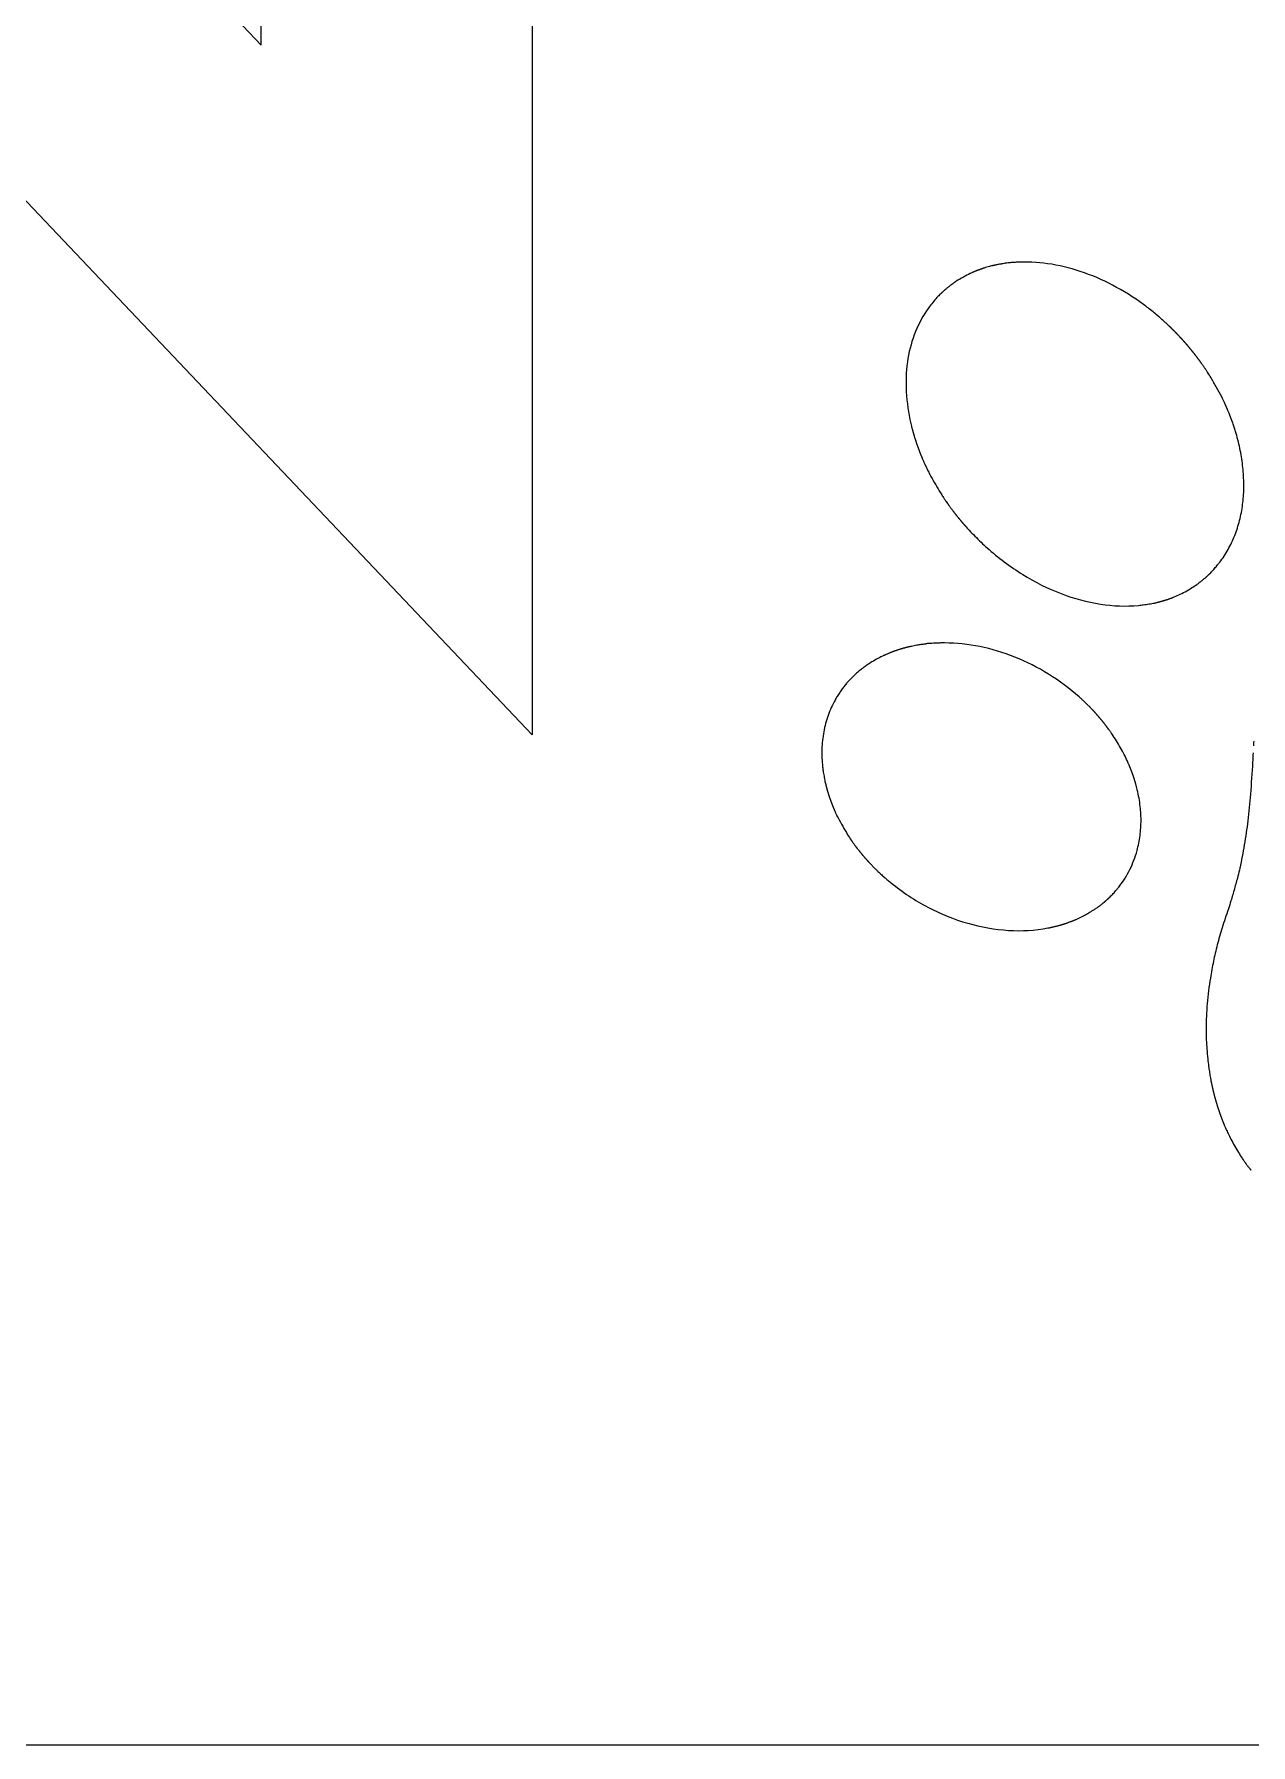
# Model space of a CAD drawing. Header units: millimetres. Extents: x 0 to 200, y 0 to 126.
# Drawn here: x 153.78 to 174.91, y 0 to 29.71 of the extents above; entities that cross this region are included whole.
import ezdxf

# ---------------------------------------------------------------- set-up
doc = ezdxf.new("R2010")
doc.units = ezdxf.units.MM
for name, color, linetype in [('backplate', 70, 'Continuous'), ('engrave', 70, 'Continuous'), ('paw', 70, 'Continuous')]:
    doc.layers.add(name, color=color, linetype=linetype)

msp = doc.modelspace()

# ---------------------------------------------------------------- linework, layer by layer
at = {"layer": 'backplate'}
msp.add_lwpolyline([(7.408, 0), (192.807, 0)], dxfattribs=at)
at = {"layer": 'engrave'}
msp.add_lwpolyline([(134.188, 23.534), (129.482, 23.534), (129.482, 39.448), (138.894, 29.524), (138.894, 39.448), (148.305, 29.524), (148.305, 39.448), (157.717, 29.524), (157.717, 35.94), (169.482, 35.94), (169.482, 30.977), (162.423, 30.977), (162.423, 17.543), (153.011, 27.468), (153.011, 17.543), (143.599, 27.468), (143.599, 17.543), (134.188, 27.468)], close=True, dxfattribs=at)
at = {"layer": 'paw'}
for points in [[(169.784, 25.42, -0.162178), (169.783, 25.418, -0.002311), (169.774, 25.411, -0.006124), (169.763, 25.404, -0.003965), (169.751, 25.395, 0.002188), (169.738, 25.386, 0.002416), (169.725, 25.377, 0.002244), (169.714, 25.37, 0.012363), (169.709, 25.365, -0.002468), (169.704, 25.361, -0.000862), (169.697, 25.356, -0.000856), (169.689, 25.35, -0.001), (169.681, 25.344, 0.003202), (169.661, 25.329, 0.004095), (169.643, 25.314, 0.004438), (169.627, 25.301, 0.005604), (169.612, 25.288, -0.001247), (169.608, 25.284, -0.000733), (169.603, 25.28, -0.000733), (169.597, 25.275, -0.001253), (169.593, 25.271, 0.00275), (169.583, 25.263, 0.003403), (169.575, 25.255, 0.002727), (169.564, 25.246, 0.00104), (169.55, 25.233, -0.000733), (169.543, 25.226, -0.000805), (169.535, 25.219, -0.00075), (169.529, 25.214, -0.004063), (169.526, 25.211, 0.029167), (169.473, 25.159, 0.009558), (169.403, 25.078, 0.009817), (169.331, 24.989, 0.016002), (169.275, 24.91, 0.059962), (169.061, 24.493, 0.053701), (168.943, 24.021, 0.050134), (168.923, 23.504, 0.040467), (169.002, 22.954, 0.000493), (169.012, 22.908, 0.0033), (169.018, 22.885, 0.006364), (169.022, 22.87, 0.006682), (169.026, 22.854, -0.005206), (169.028, 22.849, -0.000759), (169.031, 22.839, -0.000858), (169.034, 22.827, -0.000736), (169.037, 22.814, 0.000736), (169.041, 22.801, 0.000858), (169.044, 22.789, 0.000759), (169.047, 22.779, 0.005206), (169.048, 22.774, -0.00143), (169.049, 22.77, -0.000682), (169.051, 22.765, -0.000676), (169.053, 22.759, -0.000961), (169.054, 22.755, 0.001679), (169.055, 22.75, 0.001079), (169.057, 22.744, 0.001084), (169.059, 22.739, 0.002036), (169.06, 22.734, -0.000662), (169.062, 22.727, -0.000437), (169.065, 22.718, -0.00033), (169.068, 22.707, -0.000137), (169.073, 22.692, 0.002853), (169.074, 22.687, 0.001551), (169.076, 22.681, 0.001545), (169.078, 22.675, 0.002447), (169.08, 22.669, -0.001253), (169.082, 22.664, -0.000733), (169.084, 22.658, -0.000733), (169.086, 22.651, -0.001247), (169.088, 22.646, 0.001247), (169.09, 22.64, 0.000733), (169.092, 22.634, 0.000733), (169.094, 22.627, 0.001253), (169.096, 22.622, -0.000659), (169.097, 22.617, -0.000391), (169.1, 22.61, -0.000391), (169.102, 22.604, -0.000675), (169.103, 22.599, 0.005143), (169.105, 22.593, 0.002219), (169.108, 22.586, 0.002196), (169.111, 22.578, 0.002907), (169.114, 22.57, -0.002423), (169.116, 22.563, -0.00185), (169.119, 22.555, -0.00187), (169.122, 22.548, -0.004406), (169.124, 22.542, 0.004406), (169.126, 22.537, 0.00187), (169.129, 22.53, 0.00185), (169.131, 22.522, 0.002423), (169.134, 22.514, -0.002104), (169.137, 22.507, -0.001765), (169.14, 22.5, -0.00178), (169.142, 22.493, -0.004901), (169.144, 22.488, 0.009286), (169.146, 22.483, 0.002205), (169.149, 22.474, 0.002267), (169.153, 22.464, 0.002236), (169.157, 22.454, -0.002519), (169.161, 22.444, -0.002532), (169.165, 22.434, -0.002471), (169.168, 22.426, -0.010155), (169.17, 22.42, 0.011279), (169.172, 22.415, 0.002943), (169.175, 22.406, 0.002989), (169.179, 22.397, 0.003053), (169.183, 22.388, -0.00028), (169.187, 22.378, -0.000254), (169.191, 22.368, -0.000254), (169.195, 22.359, -0.000813), (169.198, 22.353, 0.00531), (169.216, 22.309, 0.003205), (169.24, 22.258, 0.002989), (169.266, 22.201, 0.002696), (169.293, 22.143, 0.014049), (169.332, 22.068, 0.002248), (169.413, 21.924, 0.002205), (169.495, 21.781, 0.014756), (169.539, 21.711, 0.001074), (169.576, 21.655, 0.002323), (169.605, 21.612, 0.00298), (169.628, 21.578, 0.005488), (169.648, 21.551, -0.001225), (169.654, 21.542, -0.00072), (169.661, 21.533, -0.00072), (169.668, 21.523, -0.001228), (169.674, 21.515, 0.002563), (169.686, 21.497, 0.00197), (169.701, 21.477, 0.001934), (169.714, 21.459, 0.006155), (169.723, 21.447, -0.001656), (169.727, 21.442, -0.000578), (169.732, 21.435, -0.000574), (169.739, 21.427, -0.00067), (169.744, 21.42, 0.0008), (169.75, 21.412, 0.000685), (169.756, 21.404, 0.00069), (169.762, 21.397, 0.001977), (169.765, 21.392, -0.00125), (169.769, 21.388, -0.000485), (169.774, 21.381, -0.00048), (169.78, 21.374, -0.000595), (169.785, 21.367, 0.002531), (169.791, 21.36, 0.002074), (169.796, 21.353, 0.002095), (169.802, 21.346, 0.005532), (169.805, 21.342, -0.004406), (169.809, 21.337, -0.00187), (169.814, 21.331, -0.00185), (169.819, 21.325, -0.002423), (169.824, 21.319, 0.002907), (169.829, 21.313, 0.002196), (169.834, 21.306, 0.002219), (169.839, 21.3, 0.005143), (169.843, 21.295, -0.001856), (169.847, 21.291, -0.001001), (169.851, 21.286, -0.000997), (169.856, 21.28, -0.00157), (169.86, 21.276), (169.864, 21.271, 0.002329), (169.869, 21.265), (169.873, 21.259, 0.012048), (169.877, 21.255, 0.002135), (169.881, 21.25, 0.001339), (169.886, 21.244, 0.001344), (169.891, 21.239, 0.002456), (169.894, 21.235, -0.001247), (169.898, 21.23, -0.000733), (169.903, 21.225, -0.000733), (169.907, 21.22, -0.001253), (169.911, 21.216, 0.001253), (169.914, 21.212, 0.000733), (169.919, 21.206, 0.000733), (169.923, 21.201, 0.001247), (169.927, 21.197, -0.002471), (169.931, 21.193, -0.001259), (169.936, 21.187, -0.00125), (169.941, 21.181, -0.001874), (169.945, 21.176, 0.016089), (170.013, 21.099, 0.006179), (170.113, 20.997, 0.00615), (170.223, 20.889, 0.007987), (170.326, 20.793, 0.043666), (170.945, 20.329, 0.048307), (171.614, 19.997, 0.051159), (172.297, 19.815, 0.063071), (172.956, 19.793, 0.010823), (173.039, 19.803, 0.006185), (173.14, 19.818, 0.005465), (173.234, 19.834, 0.027864), (173.286, 19.847, -0.007902), (173.29, 19.848, -0.001034), (173.299, 19.85, -0.001203), (173.311, 19.853, -0.001006), (173.322, 19.856, 0.001157), (173.334, 19.859, 0.001384), (173.345, 19.862, 0.001189), (173.355, 19.865, 0.009106), (173.359, 19.866, -0.002676), (173.364, 19.867, -0.000299), (173.374, 19.87, -0.000364), (173.386, 19.874, -0.000295), (173.399, 19.878, 0.001738), (173.412, 19.882, 0.001741), (173.426, 19.886, 0.0017), (173.437, 19.89, 0.006937), (173.444, 19.892, -0.001766), (173.45, 19.894, -0.001108), (173.457, 19.896, -0.001111), (173.464, 19.898, -0.002032), (173.469, 19.9, 0.003563), (173.482, 19.905, 0.004008), (173.495, 19.909, 0.003846), (173.508, 19.914, 0.002827), (173.523, 19.919, -0.000307), (173.531, 19.922, -0.000247), (173.539, 19.926, -0.000249), (173.547, 19.929, -0.000636), (173.553, 19.931, 0.0202), (173.654, 19.974, 0.012987), (173.768, 20.031, 0.012994), (173.878, 20.095, 0.020434), (173.969, 20.155, 0.002217), (173.986, 20.168, 0.001378), (174.005, 20.182, 0.001239), (174.024, 20.196, 0.005893), (174.034, 20.204, 0.002261), (174.053, 20.219, 0.002302), (174.071, 20.234, 0.002423), (174.087, 20.247, 0.005532), (174.099, 20.258, -0.001247), (174.103, 20.262, -0.000733), (174.109, 20.266, -0.000733), (174.114, 20.271, -0.001253), (174.118, 20.274, 0.005039), (174.129, 20.284, 0.004082), (174.14, 20.294, 0.003058), (174.154, 20.307, 0.001176), (174.174, 20.325, -0.001391), (174.181, 20.332, -0.001236), (174.188, 20.338, -0.00124), (174.194, 20.345, -0.003817), (174.199, 20.349, 0.028415), (174.225, 20.374, 0.003638), (174.276, 20.433, 0.004606), (174.329, 20.495, 0.010963), (174.366, 20.541, 0.035313), (174.511, 20.762, 0.033404), (174.627, 21.005, 0.032529), (174.712, 21.268, 0.029761), (174.765, 21.547, 0.027745), (174.785, 21.824, 0.024256), (174.776, 22.114, 0.023583), (174.738, 22.41, 0.022667), (174.672, 22.705, 0.004555), (174.652, 22.778, 0.003979), (174.629, 22.854, 0.003886), (174.607, 22.922, 0.014162), (174.592, 22.964, -0.002334), (174.589, 22.972, -0.001913), (174.586, 22.981, -0.001932), (174.583, 22.988, -0.005105), (174.581, 22.994, 0.004406), (174.579, 23, 0.00187), (174.577, 23.007, 0.00185), (174.574, 23.015, 0.002423), (174.571, 23.022, -0.002423), (174.568, 23.029, -0.00185), (174.565, 23.037, -0.00187), (174.563, 23.044, -0.004406), (174.561, 23.05, 0.005532), (174.559, 23.056, 0.002095), (174.556, 23.064, 0.002074), (174.553, 23.072, 0.002531), (174.549, 23.08, -0.000276), (174.546, 23.088, -0.000223), (174.543, 23.097, -0.000225), (174.54, 23.104, -0.00058), (174.538, 23.11, 0.00382), (174.531, 23.126, 0.001575), (174.523, 23.147, 0.001584), (174.514, 23.169, 0.002599), (174.506, 23.188, -0.000208), (174.502, 23.197, -0.000146), (174.497, 23.207, -0.000147), (174.493, 23.216, -0.000308), (174.49, 23.224, 0.002708), (174.487, 23.232, 0.000847), (174.481, 23.244, 0.000846), (174.475, 23.258, 0.000935), (174.469, 23.271, -0.000435), (174.463, 23.284, -0.000394), (174.457, 23.298, -0.000394), (174.452, 23.31, -0.001263), (174.448, 23.318, 0.018978), (174.401, 23.413, 0.003788), (174.311, 23.579, 0.003963), (174.218, 23.744, 0.016059), (174.157, 23.842, 0.000027), (174.143, 23.862, 0.000031), (174.131, 23.881, 0.000028), (174.12, 23.897, 0.000169), (174.114, 23.906, 0.004451), (174.105, 23.92, 0.001225), (174.09, 23.941, 0.001248), (174.073, 23.966, 0.00138), (174.056, 23.989, -0.000731), (174.05, 23.997, -0.00034), (174.043, 24.008, -0.000337), (174.035, 24.019, -0.000471), (174.028, 24.029, 0.00259), (174.021, 24.038, 0.002436), (174.014, 24.048, 0.002422), (174.008, 24.056, 0.008429), (174.004, 24.062, -0.005352), (173.999, 24.067, -0.00161), (173.993, 24.075, -0.001613), (173.986, 24.084, -0.00175), (173.98, 24.093, 0.002014), (173.973, 24.102, 0.002217), (173.967, 24.11, 0.002063), (173.961, 24.117, 0.011269), (173.958, 24.121, -0.010183), (173.955, 24.125, -0.001907), (173.95, 24.132, -0.00204), (173.944, 24.14, -0.001865), (173.937, 24.148, 0.002236), (173.931, 24.157, 0.002267), (173.924, 24.166, 0.002205), (173.918, 24.173, 0.009286), (173.915, 24.177, -0.004901), (173.912, 24.181, -0.00178), (173.907, 24.187, -0.001765), (173.902, 24.193, -0.002104), (173.897, 24.199, 0.002423), (173.892, 24.205, 0.00185), (173.887, 24.212, 0.00187), (173.882, 24.218, 0.004406), (173.878, 24.222, -0.004406), (173.875, 24.227, -0.00187), (173.87, 24.233, -0.00185), (173.864, 24.239, -0.002423), (173.86, 24.245, 0.003086), (173.855, 24.251, 0.00233), (173.85, 24.258, 0.002355), (173.845, 24.264, 0.005455), (173.841, 24.268, -0.003526), (173.837, 24.273, -0.001601), (173.832, 24.279, -0.001585), (173.827, 24.285, -0.002175), (173.822, 24.291, 0.001817), (173.818, 24.296, 0.001449), (173.813, 24.302, 0.001465), (173.808, 24.308, 0.003698), (173.805, 24.312, -0.000862), (173.801, 24.316, -0.000445), (173.797, 24.32, -0.000442), (173.793, 24.325, -0.00067), (173.79, 24.329, 0.002447), (173.786, 24.333, 0.001545), (173.782, 24.338, 0.001551), (173.777, 24.343, 0.002853), (173.774, 24.347, 0.003042), (173.77, 24.351), (173.766, 24.355), (173.762, 24.36), (173.759, 24.364, -0.002853), (173.755, 24.368, -0.001551), (173.751, 24.372, -0.001545), (173.747, 24.377, -0.002447), (173.743, 24.382, 0.002447), (173.739, 24.386, 0.001545), (173.735, 24.391, 0.001551), (173.731, 24.396, 0.002853), (173.727, 24.399, -0.000466), (173.724, 24.403, -0.00029), (173.72, 24.408, -0.000291), (173.716, 24.412, -0.000528), (173.713, 24.416, 0.005075), (173.71, 24.419, 0.003443), (173.706, 24.423, 0.003468), (173.702, 24.426, 0.006933), (173.7, 24.429, -0.01036), (173.697, 24.432, -0.004426), (173.693, 24.436, -0.004377), (173.689, 24.44, -0.005744), (173.685, 24.445, 0.004513), (173.679, 24.451, 0.004351), (173.673, 24.458, 0.00315), (173.666, 24.466, 0.001036), (173.655, 24.478, 0.000981), (173.651, 24.481), (173.648, 24.485), (173.644, 24.489, -0.000981), (173.641, 24.492, 0.000981), (173.637, 24.496), (173.634, 24.5), (173.63, 24.504, -0.000981), (173.627, 24.507, -0.000146), (173.623, 24.51, -0.000078), (173.62, 24.515, -0.000078), (173.615, 24.519, -0.000121), (173.612, 24.523, 0.001756), (173.606, 24.529, 0.003788), (173.601, 24.534, 0.00231), (173.594, 24.541, 0.000315), (173.581, 24.554, -0.002219), (173.574, 24.561, -0.002414), (173.568, 24.567, -0.002265), (173.562, 24.573, -0.011849), (173.559, 24.576, 0.020857), (173.557, 24.579, 0.006817), (173.553, 24.582, 0.006779), (173.548, 24.587, 0.007602), (173.543, 24.591, -0.012628), (173.539, 24.594, -0.022524), (173.536, 24.597, -0.020497), (173.534, 24.6, -0.45784), (173.534, 24.601, 0.486018), (173.534, 24.602, 0.012389), (173.531, 24.605, 0.017159), (173.527, 24.609, 0.009699), (173.521, 24.613, -0.010576), (173.516, 24.618, -0.018796), (173.511, 24.622, -0.014752), (173.508, 24.625, -0.480004), (173.508, 24.626, 0.476895), (173.509, 24.627, 0.016013), (173.506, 24.63, 0.019625), (173.502, 24.633, 0.011017), (173.496, 24.638, -0.011171), (173.49, 24.643, -0.008679), (173.484, 24.648, -0.00879), (173.478, 24.653, -0.020919), (173.474, 24.658, 0.024095), (173.469, 24.663, 0.00276), (173.457, 24.674, 0.003326), (173.443, 24.688, 0.002704), (173.427, 24.702, -0.004559), (173.412, 24.715, -0.007787), (173.4, 24.727, -0.002562), (173.389, 24.737, -0.495526), (173.39, 24.738, 0.36917), (173.39, 24.739, 0.123042), (173.389, 24.74, 0.058089), (173.387, 24.741, 0.025985), (173.385, 24.743, -0.066182), (173.381, 24.745, -0.007203), (173.372, 24.752, -0.008724), (173.362, 24.76, -0.006936), (173.351, 24.77, 0.010351), (173.29, 24.823, 0.004818), (173.209, 24.89, 0.004772), (173.122, 24.959, 0.006682), (173.044, 25.018, 0.037243), (172.507, 25.355, 0.041383), (171.945, 25.594, 0.043499), (171.378, 25.729, 0.051585), (170.829, 25.753, 0.001507), (170.765, 25.748, 0.007436), (170.729, 25.746, 0.008501), (170.695, 25.742, 0.002377), (170.643, 25.735, 0.005882), (170.598, 25.728, 0.002565), (170.54, 25.718, 0.001597), (170.482, 25.708, 0.024068), (170.463, 25.703, -0.008834), (170.458, 25.702, -0.000924), (170.447, 25.699, -0.001146), (170.434, 25.696, -0.000918), (170.421, 25.693, 0.007882), (170.388, 25.685, 0.003061), (170.343, 25.673, 0.002788), (170.3, 25.66, 0.013102), (170.275, 25.652, -0.001699), (170.268, 25.65, -0.001134), (170.261, 25.648, -0.001142), (170.254, 25.645, -0.002242), (170.249, 25.644, 0.003599), (170.238, 25.64, 0.002735), (170.227, 25.636, 0.002285), (170.214, 25.632, 0.001246), (170.198, 25.626, -0.001556), (170.191, 25.623), (170.183, 25.62), (170.175, 25.617, 0.001556), (170.168, 25.615, -0.00021), (170.161, 25.612, -0.000144), (170.154, 25.61, -0.000146), (170.146, 25.607, -0.000298), (170.141, 25.605, 0.009577), (170.134, 25.602, 0.002622), (170.124, 25.598, 0.00265), (170.113, 25.594, 0.00276), (170.102, 25.589, -0.002513), (170.091, 25.584, -0.002074), (170.078, 25.579, -0.002094), (170.067, 25.574, -0.0056), (170.059, 25.571, 0.032785), (170.035, 25.559, 0.000671), (169.915, 25.494, 0.000133), (169.787, 25.424, 0.199068)], [(168.293, 18.792, -0.157623), (168.292, 18.791, -0.001175), (168.282, 18.784, -0.004244), (168.27, 18.775, -0.002691), (168.256, 18.766, 0.003508), (168.222, 18.742, 0.005795), (168.193, 18.722, 0.006698), (168.169, 18.704, 0.008386), (168.146, 18.686, -0.001372), (168.142, 18.683, -0.000609), (168.135, 18.678, -0.000603), (168.129, 18.672, -0.000815), (168.123, 18.668, 0.017058), (168.06, 18.614, 0.009124), (167.985, 18.543, 0.008929), (167.916, 18.472, 0.025357), (167.871, 18.42, -0.001438), (167.868, 18.416, -0.000849), (167.864, 18.41, -0.000849), (167.86, 18.405, -0.001455), (167.856, 18.401, 0.011019), (167.811, 18.341, 0.009812), (167.766, 18.277, 0.00988), (167.723, 18.212, 0.011686), (167.686, 18.148, 0.04041), (167.566, 17.881, 0.039738), (167.489, 17.597, 0.038888), (167.457, 17.298, 0.035382), (167.469, 16.988, 0.010631), (167.478, 16.92, 0.00406), (167.494, 16.826, 0.002676), (167.51, 16.734, 0.035778), (167.519, 16.701, -0.012317), (167.52, 16.696, -0.01279), (167.522, 16.691, -0.01257), (167.522, 16.687, -0.052871), (167.523, 16.685, 0.04383), (167.523, 16.682, 0.015028), (167.523, 16.679, 0.014805), (167.524, 16.675, 0.016583), (167.525, 16.672, -0.012485), (167.527, 16.667, -0.002006), (167.529, 16.657, -0.002216), (167.532, 16.646, -0.001944), (167.535, 16.634, 0.002477), (167.539, 16.622, 0.002464), (167.542, 16.609, 0.002413), (167.545, 16.599, 0.009643), (167.547, 16.592, -0.006705), (167.549, 16.587, -0.00259), (167.551, 16.578, -0.002563), (167.554, 16.569, -0.003164), (167.556, 16.561, 0.003025), (167.558, 16.553, 0.002764), (167.56, 16.544, 0.002763), (167.563, 16.537, 0.009006), (167.564, 16.532, -0.002859), (167.566, 16.528, -0.001521), (167.567, 16.522, -0.001514), (167.569, 16.517, -0.002353), (167.571, 16.512, 0.000962), (167.576, 16.495, 0.004369), (167.579, 16.486, 0.005927), (167.582, 16.477, 0.002932), (167.585, 16.467, -0.002008), (167.588, 16.46, -0.001601), (167.59, 16.453, -0.001618), (167.593, 16.446, -0.004083), (167.594, 16.441, 0.005002), (167.596, 16.436, 0.001851), (167.598, 16.429, 0.001834), (167.601, 16.422, 0.00221), (167.604, 16.414), (167.607, 16.407, 0.003489), (167.61, 16.398), (167.614, 16.388), (167.616, 16.381, -0.001488), (167.619, 16.374, -0.001282), (167.622, 16.366, -0.00129), (167.624, 16.359, -0.003735), (167.626, 16.354, 0.011474), (167.628, 16.349, 0.002434), (167.631, 16.34, 0.002546), (167.636, 16.33, 0.002416), (167.64, 16.32, -0.002347), (167.644, 16.309, -0.002468), (167.649, 16.299, -0.002362), (167.652, 16.29, -0.011061), (167.654, 16.285, 0.014967), (167.656, 16.279, 0.002678), (167.66, 16.269, 0.00289), (167.665, 16.258, 0.002606), (167.67, 16.246, -0.000614), (167.676, 16.234, -0.000578), (167.681, 16.221, -0.000574), (167.686, 16.21, -0.002005), (167.689, 16.203, 0.02114), (167.737, 16.103, 0.00645), (167.819, 15.955, 0.0065), (167.904, 15.809, 0.020121), (167.967, 15.714, -0.002102), (167.972, 15.707, -0.000554), (167.979, 15.697, -0.000562), (167.987, 15.685, -0.000577), (167.995, 15.673, 0.002563), (168.01, 15.652, 0.002892), (168.024, 15.633, 0.003113), (168.038, 15.615, 0.00522), (168.049, 15.6, -0.00126), (168.053, 15.595, -0.000439), (168.058, 15.588, -0.000436), (168.064, 15.58, -0.000509), (168.07, 15.572, 0.002094), (168.081, 15.558, 0.003125), (168.091, 15.545, 0.001918), (168.105, 15.528, 0.000339), (168.13, 15.498, -0.000696), (168.134, 15.492, -0.000434), (168.14, 15.485, -0.000435), (168.145, 15.479, -0.000791), (168.149, 15.473, 0.002795), (168.153, 15.468, 0.001862), (168.158, 15.462, 0.001875), (168.163, 15.457, 0.003673), (168.166, 15.452, -0.00043), (168.178, 15.439, -0.00111), (168.187, 15.429, -0.001435), (168.194, 15.421, -0.001431), (168.2, 15.413, 0.004861), (168.205, 15.407, 0.002005), (168.212, 15.4, 0.001984), (168.219, 15.392, 0.002551), (168.225, 15.384, -0.002043), (168.232, 15.377, -0.001761), (168.238, 15.37, -0.001773), (168.244, 15.363, -0.005137), (168.249, 15.358, 0.008615), (168.253, 15.354, 0.003318), (168.258, 15.347, 0.003284), (168.265, 15.341, 0.004044), (168.271, 15.334, -0.004515), (168.277, 15.328, -0.003671), (168.283, 15.321, -0.003709), (168.289, 15.315, -0.009642), (168.293, 15.31, 0.021807), (168.307, 15.295, 0.001432), (168.349, 15.252, 0.002321), (168.394, 15.208, 0.004169), (168.431, 15.172, 0.005957), (168.483, 15.123, 0.004706), (168.54, 15.072, 0.004634), (168.6, 15.02, 0.005172), (168.659, 14.972, 0.048541), (169.296, 14.551, 0.051731), (169.99, 14.271, 0.053871), (170.699, 14.148, 0.062435), (171.383, 14.189, 0.00093), (171.408, 14.194, 0.001321), (171.431, 14.199, 0.000736), (171.451, 14.202, 0.019322), (171.456, 14.204, -0.009167), (171.461, 14.205, -0.000655), (171.474, 14.208, -0.000921), (171.49, 14.212, -0.000695), (171.508, 14.216, 0.002315), (171.526, 14.22, 0.00279), (171.543, 14.225, 0.002379), (171.557, 14.228, 0.018837), (171.563, 14.23, -0.016279), (171.568, 14.232, -0.008332), (171.574, 14.233, -0.00827), (171.581, 14.235, -0.012314), (171.587, 14.236, 0.014681), (171.592, 14.237, 0.02636), (171.596, 14.238, 0.027285), (171.598, 14.239, 0.440849), (171.599, 14.24, -0.431306), (171.599, 14.241, -0.031753), (171.602, 14.242, -0.028689), (171.605, 14.243, -0.015908), (171.61, 14.243, 0.022101), (171.616, 14.245, 0.009061), (171.623, 14.247, 0.008945), (171.632, 14.249, 0.011326), (171.639, 14.252, -0.006831), (171.646, 14.254, -0.008855), (171.653, 14.257, -0.006962), (171.658, 14.258, -0.075514), (171.661, 14.258, 0.077345), (171.663, 14.259, 0.00655), (171.669, 14.26, 0.008565), (171.675, 14.263, 0.006523), (171.683, 14.265, -0.004031), (171.69, 14.268, -0.004126), (171.698, 14.271, -0.004003), (171.705, 14.273, -0.017225), (171.709, 14.274, 0.017587), (171.713, 14.275, 0.004416), (171.719, 14.277, 0.004503), (171.726, 14.28, 0.004524), (171.733, 14.283, -0.000258), (171.759, 14.293, -0.000943), (171.776, 14.299, -0.001466), (171.788, 14.303, -0.002855), (171.797, 14.307, 0.006043), (171.811, 14.312, 0.002895), (171.828, 14.319, 0.002831), (171.846, 14.326, 0.003495), (171.863, 14.334, 0.006868), (171.911, 14.355, 0.009809), (171.953, 14.375, 0.007803), (172, 14.401, 0.002664), (172.068, 14.439, 0.002936), (172.136, 14.478, 0.008035), (172.183, 14.506, 0.010303), (172.222, 14.532, 0.008779), (172.262, 14.56, -0.000028), (172.269, 14.565, -0.000018), (172.277, 14.571, -0.000018), (172.284, 14.576, -0.000035), (172.29, 14.581, 0.005201), (172.304, 14.591, 0.00334), (172.319, 14.603, 0.003337), (172.333, 14.614, 0.00771), (172.344, 14.623, -0.000675), (172.348, 14.627, -0.000391), (172.353, 14.631, -0.000391), (172.358, 14.636, -0.000659), (172.363, 14.639, 0.001253), (172.367, 14.643, 0.000733), (172.372, 14.648, 0.000733), (172.377, 14.652, 0.001247), (172.381, 14.656, -0.001247), (172.386, 14.66, -0.000733), (172.391, 14.664, -0.000733), (172.396, 14.668, -0.001253), (172.4, 14.672, 0.001575), (172.414, 14.684, 0.00573), (172.423, 14.691, 0.008851), (172.429, 14.697, 0.013316), (172.434, 14.702, -0.009369), (172.437, 14.706, -0.005422), (172.44, 14.709, -0.005417), (172.444, 14.713, -0.009062), (172.448, 14.716, 0.028456), (172.478, 14.745, 0.005406), (172.531, 14.802, 0.006162), (172.584, 14.863, 0.012795), (172.624, 14.913, 0.023344), (172.724, 15.057, 0.024898), (172.808, 15.207, 0.024855), (172.876, 15.365, 0.023091), (172.931, 15.533, 0.034486), (172.983, 15.793, 0.03348), (173, 16.06, 0.032257), (172.982, 16.336, 0.027458), (172.927, 16.624, 0.001532), (172.921, 16.648, 0.001948), (172.915, 16.671, 0.001522), (172.91, 16.689, 0.016141), (172.908, 16.697, -0.006146), (172.906, 16.703, -0.001411), (172.903, 16.714, -0.001458), (172.899, 16.727, -0.001422), (172.895, 16.74, 0.002177), (172.891, 16.753, 0.002062), (172.887, 16.766, 0.002047), (172.883, 16.778, 0.007245), (172.881, 16.786, -0.001927), (172.879, 16.792, -0.001285), (172.876, 16.799, -0.001294), (172.874, 16.806, -0.002539), (172.872, 16.812, 0.002456), (172.87, 16.817, 0.001344), (172.868, 16.824, 0.001339), (172.866, 16.831, 0.002135), (172.864, 16.836, -0.005997), (172.862, 16.842), (172.859, 16.849), (172.857, 16.856), (172.854, 16.862, -0.001274), (172.853, 16.868, -0.000931), (172.85, 16.874, -0.000941), (172.848, 16.88, -0.00208), (172.847, 16.884, 0.008351), (172.845, 16.889, 0.002318), (172.842, 16.897, 0.002339), (172.839, 16.906, 0.002451), (172.835, 16.915, -0.002311), (172.832, 16.923, -0.002206), (172.829, 16.932, -0.002186), (172.826, 16.94, -0.007883), (172.824, 16.945, 0.013661), (172.822, 16.95, 0.002443), (172.818, 16.96, 0.002637), (172.813, 16.972, 0.002379), (172.808, 16.984, -0.001801), (172.803, 16.995, -0.002161), (172.798, 17.006, -0.001852), (172.795, 17.016, -0.014368), (172.793, 17.02, 0.022485), (172.79, 17.029, 0.001211), (172.778, 17.054, 0.001913), (172.765, 17.084, 0.001463), (172.75, 17.117, 0.01314), (172.694, 17.228, 0.009477), (172.627, 17.35, 0.009383), (172.554, 17.471, 0.011738), (172.481, 17.58, 0.001024), (172.469, 17.598, 0.001498), (172.458, 17.613, 0.001116), (172.445, 17.631, 0.000316), (172.425, 17.659, 0.003622), (172.42, 17.665, 0.00259), (172.414, 17.673, 0.002614), (172.409, 17.68, 0.005602), (172.404, 17.686, -0.003263), (172.4, 17.692, -0.001364), (172.394, 17.699, -0.001349), (172.387, 17.708, -0.00175), (172.382, 17.715, 0.0008), (172.376, 17.723, 0.000685), (172.37, 17.731, 0.00069), (172.364, 17.738, 0.001977), (172.36, 17.743, -0.00125), (172.357, 17.747, -0.000485), (172.351, 17.754, -0.00048), (172.346, 17.761, -0.000595), (172.34, 17.768, 0.003136), (172.335, 17.775, 0.002543), (172.329, 17.782, 0.002569), (172.324, 17.789, 0.006662), (172.32, 17.793, -0.003526), (172.316, 17.798, -0.001601), (172.311, 17.804, -0.001585), (172.306, 17.81, -0.002175), (172.302, 17.816, 0.001817), (172.297, 17.821, 0.001449), (172.292, 17.827, 0.001465), (172.287, 17.833, 0.003698), (172.284, 17.837, -0.000862), (172.281, 17.84, -0.000445), (172.277, 17.845, -0.000442), (172.273, 17.85, -0.00067), (172.269, 17.854, 0.001253), (172.265, 17.858, 0.000733), (172.261, 17.864, 0.000733), (172.256, 17.869, 0.001247), (172.253, 17.873, -0.001247), (172.249, 17.877, -0.000733), (172.244, 17.882, -0.000733), (172.24, 17.887, -0.001253), (172.236, 17.892, 0.002495), (172.233, 17.896, 0.001457), (172.228, 17.901, 0.001456), (172.224, 17.906, 0.00247), (172.22, 17.911, -0.000276), (172.216, 17.915, -0.00019), (172.212, 17.919, -0.000192), (172.208, 17.924, -0.000392), (172.205, 17.927, 0.000881), (172.196, 17.937, 0.001502), (172.188, 17.946, 0.001785), (172.181, 17.953, 0.002886), (172.176, 17.959, -0.00165), (172.173, 17.962, -0.00107), (172.169, 17.966, -0.001076), (172.166, 17.97, -0.002043), (172.163, 17.973, 0.006055), (172.16, 17.976, 0.001413), (172.154, 17.982, 0.001457), (172.148, 17.989, 0.001429), (172.141, 17.995, -0.001429), (172.134, 18.002, -0.001457), (172.128, 18.009, -0.001413), (172.122, 18.014, -0.006055), (172.119, 18.018, 0.007119), (172.109, 18.029, 0.005989), (172.098, 18.04, 0.00311), (172.082, 18.056, 0.000484), (172.05, 18.087, -0.000679), (172.029, 18.106, -0.000974), (172.012, 18.124, -0.000518), (171.997, 18.138, -0.015207), (171.993, 18.142, 0.02536), (171.989, 18.146, 0.000631), (171.971, 18.163, 0.001359), (171.949, 18.182, 0.000925), (171.924, 18.204, 0.041821), (171.392, 18.599, 0.043603), (170.809, 18.894, 0.044784), (170.2, 19.077, 0.049701), (169.588, 19.14, 0.009222), (169.503, 19.139, 0.004536), (169.395, 19.134, 0.001287), (169.284, 19.128, 0.115376), (169.269, 19.123, -0.093232), (169.267, 19.123, -0.002562), (169.26, 19.122, -0.005203), (169.251, 19.121, -0.003536), (169.241, 19.12, 0.00305), (169.21, 19.116, 0.007275), (169.186, 19.113, 0.006693), (169.161, 19.109, 0.002231), (169.125, 19.103, 0.002999), (169.084, 19.096, 0.001931), (169.037, 19.086, 0.001049), (168.992, 19.077, 0.022029), (168.979, 19.074, -0.014048), (168.974, 19.073, -0.001711), (168.964, 19.071, -0.002029), (168.953, 19.068, -0.001672), (168.94, 19.065, 0.004787), (168.928, 19.063, 0.008169), (168.918, 19.06, 0.002796), (168.91, 19.058, 0.487278), (168.91, 19.057, -0.483991), (168.909, 19.056, -0.006731), (168.904, 19.055, -0.012685), (168.898, 19.053, -0.007322), (168.89, 19.052, 0.009), (168.882, 19.05, 0.015708), (168.876, 19.049, 0.010202), (168.871, 19.047, 0.473945), (168.871, 19.046, -0.446825), (168.87, 19.046, -0.024557), (168.867, 19.045, -0.024877), (168.863, 19.043, -0.013896), (168.858, 19.043, 0.01436), (168.852, 19.041, 0.008443), (168.845, 19.04, 0.008441), (168.838, 19.038, 0.014245), (168.833, 19.036, -0.002856), (168.827, 19.034, -0.001901), (168.82, 19.032, -0.001914), (168.814, 19.03, -0.003744), (168.809, 19.028, 0.002569), (168.789, 19.022, 0.003307), (168.771, 19.017, 0.003583), (168.754, 19.011, 0.004453), (168.739, 19.005, -0.001685), (168.733, 19.003, -0.001298), (168.726, 19.001, -0.001312), (168.72, 18.999, -0.003138), (168.716, 18.997, 0.008182), (168.711, 18.996, 0.00227), (168.703, 18.993, 0.002291), (168.694, 18.989, 0.0024), (168.685, 18.986, -0.002782), (168.676, 18.982, -0.002141), (168.667, 18.979, -0.002165), (168.657, 18.975, -0.005162), (168.651, 18.973, 0.010207), (168.638, 18.968, 0.00663), (168.624, 18.963, 0.004359), (168.605, 18.954, 0.001248), (168.576, 18.941, -0.001888), (168.563, 18.936, -0.001643), (168.55, 18.93, -0.001653), (168.539, 18.925, -0.004876), (168.53, 18.922, 0.029336), (168.508, 18.911, 0.000709), (168.406, 18.856, 0.000133), (168.296, 18.796, 0.188552)]]:
    msp.add_lwpolyline(points, format="xyb", close=True, dxfattribs=at)
for points in [[(174.946, 17.23, -0.000016), (174.938, 17.069, -0.00609), (174.9, 16.514, -0.01021), (174.854, 16.049, -0.01161), (174.794, 15.633, -0.012394), (174.716, 15.229, -0.011206), (174.682, 15.087, -0.003366), (174.623, 14.872, -0.003366), (174.561, 14.659, -0.01122), (174.517, 14.519, 0.008056), (174.409, 14.191, 0.011257), (174.324, 13.894, 0.012017), (174.258, 13.61, 0.011711), (174.204, 13.32, 0.009756), (174.173, 13.1, 0.009371), (174.149, 12.875, 0.00959), (174.135, 12.656, 0.011838), (174.131, 12.451, -0.000408), (174.131, 12.423, -0.000382), (174.131, 12.394, -0.00038), (174.131, 12.369, -0.001306), (174.131, 12.352, 0.016014), (174.133, 12.246, 0.004782), (174.144, 12.085, 0.004992), (174.158, 11.917, 0.009827), (174.174, 11.784, 0.00626), (174.183, 11.723, 0.001789), (174.198, 11.629, 0.000661), (174.215, 11.529, 0.036355), (174.22, 11.511, -0.023015), (174.221, 11.505, -0.003185), (174.224, 11.493, -0.003645), (174.227, 11.479, -0.003081), (174.23, 11.463, 0.003798), (174.233, 11.448, 0.004241), (174.236, 11.433, 0.003917), (174.239, 11.42, 0.022321), (174.241, 11.414, -0.021076), (174.242, 11.408, -0.008855), (174.244, 11.401, -0.008742), (174.245, 11.392, -0.01125), (174.246, 11.385, 0.010103), (174.247, 11.378, 0.017913), (174.248, 11.373, 0.013454), (174.25, 11.368, 0.483273), (174.25, 11.368, -0.45784), (174.251, 11.368, -0.020497), (174.252, 11.365, -0.022524), (174.253, 11.36, -0.012628), (174.254, 11.355, 0.007602), (174.255, 11.349, 0.006779), (174.256, 11.343, 0.006817), (174.258, 11.337, 0.020857), (174.259, 11.333, -0.011849), (174.26, 11.329, -0.002265), (174.262, 11.322, -0.002414), (174.264, 11.313, -0.002219), (174.267, 11.304, 0.000349), (174.271, 11.285, 0.003126), (174.273, 11.276, 0.005892), (174.275, 11.27, 0.003167), (174.277, 11.262, -0.00484), (174.279, 11.257, -0.000843), (174.282, 11.246, -0.000915), (174.285, 11.234, -0.00082), (174.289, 11.221, 0.001278), (174.295, 11.198, 0.004249), (174.299, 11.184, 0.005736), (174.303, 11.171, 0.00442), (174.307, 11.158, -0.005744), (174.309, 11.153, -0.004377), (174.31, 11.147, -0.004426), (174.312, 11.142, -0.01036), (174.313, 11.138, 0.006933), (174.314, 11.134, 0.003468), (174.315, 11.129, 0.003443), (174.316, 11.124, 0.005075), (174.318, 11.12, -0.000528), (174.319, 11.115, -0.000291), (174.321, 11.11, -0.00029), (174.323, 11.104, -0.000466), (174.324, 11.099, 0.002853), (174.326, 11.094, 0.001551), (174.328, 11.088, 0.001545), (174.33, 11.082, 0.002447), (174.331, 11.076, -0.001253), (174.333, 11.071, -0.000733), (174.335, 11.064, -0.000733), (174.337, 11.058, -0.001247), (174.339, 11.053, 0.001247), (174.341, 11.047, 0.000733), (174.343, 11.041, 0.000733), (174.345, 11.034, 0.001253), (174.347, 11.029, -0.00067), (174.349, 11.024, -0.000442), (174.351, 11.018, -0.000445), (174.353, 11.012, -0.000862), (174.354, 11.007, 0.003698), (174.356, 11.002, 0.001465), (174.358, 10.995, 0.001449), (174.361, 10.988, 0.001817), (174.363, 10.981, -0.002175), (174.366, 10.974, -0.001585), (174.369, 10.967, -0.001601), (174.371, 10.959, -0.003526), (174.373, 10.954, 0.005455), (174.375, 10.948, 0.002355), (174.378, 10.941, 0.00233), (174.38, 10.933, 0.003086), (174.383, 10.926, -0.002104), (174.386, 10.919, -0.001765), (174.389, 10.911, -0.00178), (174.391, 10.904, -0.004901), (174.393, 10.899, 0.009286), (174.395, 10.894, 0.002205), (174.398, 10.885, 0.002267), (174.402, 10.875, 0.002236), (174.406, 10.865, -0.002519), (174.41, 10.855, -0.002532), (174.414, 10.845, -0.002471), (174.417, 10.837, -0.010155), (174.419, 10.831, 0.011279), (174.421, 10.826, 0.002943), (174.424, 10.818, 0.002989), (174.428, 10.808, 0.003053), (174.432, 10.799, -0.00028), (174.436, 10.789, -0.000254), (174.44, 10.779, -0.000254), (174.444, 10.77, -0.000813), (174.447, 10.765, 0.005138), (174.458, 10.738, 0.00153), (174.475, 10.699, 0.001594), (174.494, 10.657, 0.002571), (174.511, 10.621, 0.01219), (174.561, 10.519, 0.007582), (174.625, 10.403, 0.007568), (174.693, 10.288, 0.01171), (174.755, 10.191, 0.001946), (174.774, 10.163, 0.002326), (174.792, 10.137, 0.002378), (174.807, 10.115, 0.009066), (174.817, 10.102, -0.002965), (174.822, 10.095, -0.001644), (174.828, 10.087, -0.001639), (174.834, 10.079, -0.002644), (174.839, 10.072, 0.004578), (174.851, 10.056, 0.00272), (174.865, 10.037, 0.002479), (174.878, 10.02, 0.011012), (174.887, 10.01, -0.004741), (174.89, 10.006, -0.001638), (174.894, 10, -0.001627), (174.899, 9.994, -0.001889), (174.904, 9.988, 0.002423), (174.909, 9.982, 0.00185)], [(174.957, 17.432, -0.000086), (174.953, 17.352, -0.00026)]]:
    msp.add_lwpolyline(points, format="xyb", dxfattribs=at)

doc.saveas('drawing.dxf')
